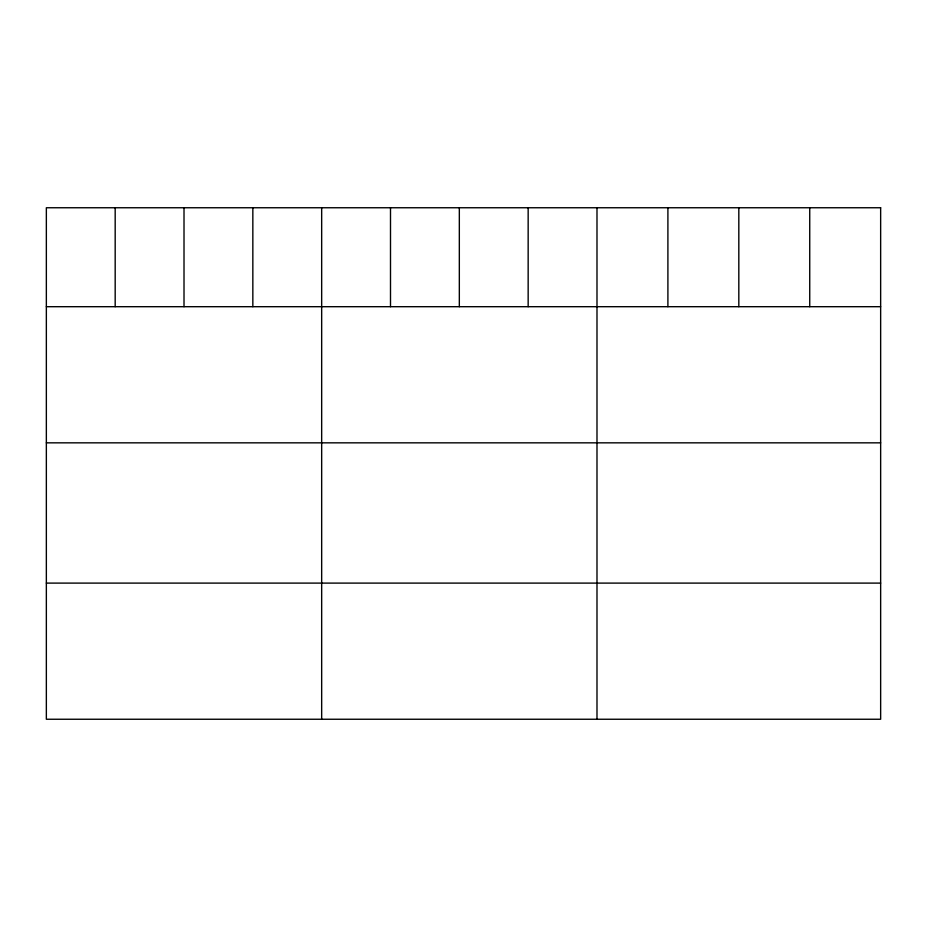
<?xml version="1.0" encoding="UTF-8"?>
<svg xmlns="http://www.w3.org/2000/svg" width="927" height="927" viewBox="0 0 927 927"><rect width="100%" height="100%" fill="white"/><g stroke="black" fill="none" stroke-linecap="round" stroke-linejoin="round"><path stroke-width="1.39" d="M46.35 306.698L880.65 306.698M46.35 442.839L880.65 442.839M46.35 583.106L880.65 583.106M809.734 207.752L809.734 306.698M738.819 207.752L738.819 306.698M667.903 207.752L667.903 306.698M596.988 207.752L596.988 719.248M528.158 207.752L528.158 306.698M459.328 207.752L459.328 306.698M390.499 207.752L390.499 306.698M321.669 207.752L321.669 719.248M252.839 207.752L252.839 306.698M184.01 207.752L184.01 306.698M115.18 207.752L115.18 306.698M880.65 207.752L46.35 207.752L46.35 719.248L880.65 719.248L880.65 207.752"/></g></svg>
